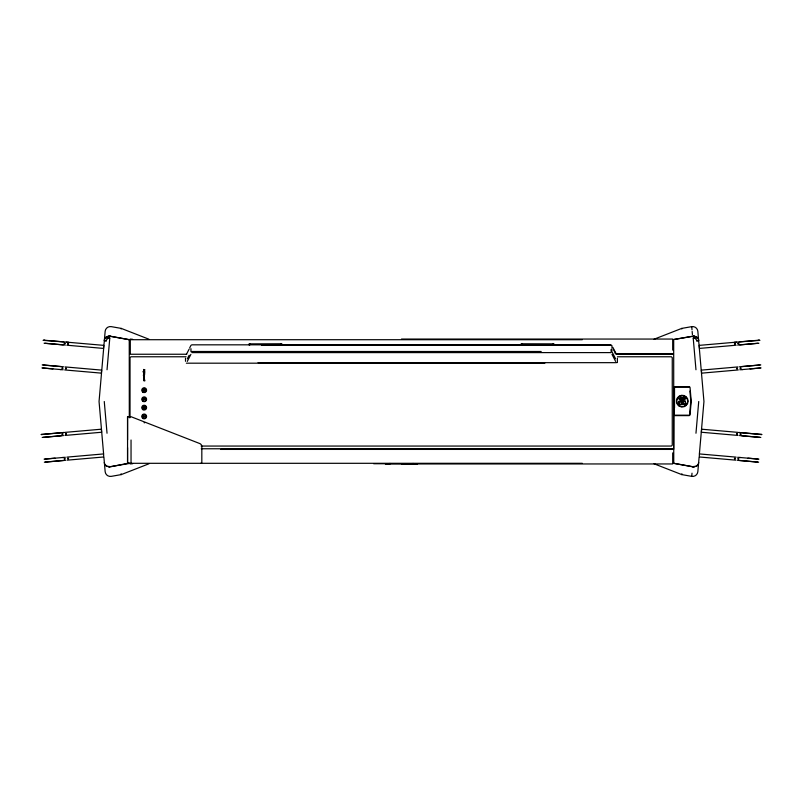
<?xml version="1.0" encoding="UTF-8"?>
<svg xmlns="http://www.w3.org/2000/svg" width="803" height="803" viewBox="0 0 803 803"><rect width="100%" height="100%" fill="white"/><g stroke="black" fill="none" stroke-linecap="round" stroke-linejoin="round"><path stroke-width="1.2" d="M127.557 463.1L127.557 416.707L131.04 416.707L199.746 443.547A3.262 3.262 0 0 1 201.824 446.588L201.824 462.217A1.084 1.084 0 0 1 200.73 463.311M673.687 449.339L673.817 404.511M673.687 401.5L673.687 396.983M143.888 371.377C142.994 369.661 145.805 372.01 143.998 370.715M144.891 390.168L144.138 390.037L144.851 390.288M104.42 340.02L104.36 340.402A5.23 5.23 0 0 1 104.741 338.966M696.623 466.141L696.582 466.152A5.23 5.23 0 0 0 698.64 462.548L698.58 462.98M107.03 369.761L109.79 338.023L104.571 338.023M673.878 403.758L673.878 399.242M689.626 414.589L690.791 401.229L689.918 391.041M654.064 463.783L681.747 474.593L691.734 476.36L692.015 473.178M695.97 433.239L698.73 401.5M699.072 457.62L697.847 471.652A5.25 5.25 0 0 1 691.734 476.36M699.373 454.117L703.95 401.5L697.847 331.348A5.25 5.25 0 0 0 691.734 326.64L681.757 328.397L654.064 339.217M249.181 343.865L281.803 343.784M106.066 340.924L106.056 341.094A5.26 0.522 5 0 1 104.37 340.602M144.53 371.086L143.837 371.227M617.377 362.575L617.397 358.218M121.143 328.969L121.243 328.397L111.266 326.64A5.25 5.25 0 0 0 105.143 331.348L99.05 401.5L103.627 454.117M681.757 474.603L681.908 473.75M673.295 353.691L673.065 354.163M144.57 398.609C145.724 400.737 144.399 398.117 143.175 399.713L143.175 398.669L143.918 399.503L144.349 398.619M186.406 354.414L189.137 349.124M189.649 347.93L191.044 345.23M187.32 358.79L189.137 355.257M187.27 361.42L190.903 354.374M144.018 377.801L144.239 377.269M144.239 376.236L144.048 376.737M106.408 466.172L106.418 466.152A5.24 5.24 0 0 1 104.36 462.548L104.42 462.98M696.582 336.848L696.623 336.858A5.23 5.23 0 0 1 698.028 338.485M144.43 378.203C144.299 379.247 143.225 378.504 144.45 378.093M105.564 337.902L106.789 336.959M697.436 465.098L696.211 466.041M521.197 343.784L553.819 343.865M143.928 376.818L143.847 376.015L143.707 376.567M106.377 336.858L106.418 336.848A5.23 5.23 0 0 0 104.972 338.485M143.707 377.601L143.888 377.049L143.928 377.852M106.618 336.778L107.461 336.437M695.88 466.423L696.171 466.312M103.928 457.62L105.153 471.652A5.25 5.25 0 0 0 111.266 476.36L121.243 474.603L148.936 463.783M144.921 369.942L143.556 369.45L144.45 369.912L143.556 370.394L144.5 370.042M143.556 370.394L144.65 370.002M107.261 336.728L110.423 336.357L129.303 339.689L109.951 336.126A3.031 1.476 4.4 0 0 109.359 336.106M695.739 466.272L692.577 466.643L673.697 463.311L693.099 466.884A3.031 1.476 4.4 0 0 693.641 466.894M144.249 376.025L144.319 376.868L144.47 376.226M144.249 377.059L144.319 377.902L144.47 377.259M43.071 340.342L63.537 341.887M760.682 434.574L761.786 434.503L741.882 432.737M249.321 344.909L249.823 344.828M693.641 336.106A3.031 1.476 -4.4 0 0 693.099 336.116L673.687 339.518L673.757 463.482M109.359 466.894A3.031 1.476 -4.4 0 0 109.901 466.884L129.303 463.05M63.919 432.506L41.214 434.503L61.118 432.737M107.261 466.272L110.423 466.643L129.243 463.482M41.284 434.493L42.318 434.574M739.463 341.887L759.929 340.342M61.379 435.728L42.188 437.434M741.621 366.62L760.802 364.913M63.537 460.46L44.356 462.167M758.765 340.191L759.357 340.151L737.375 342.038M758.905 343.202L739.724 344.878M761.073 367.935L739.794 369.792M44.095 459.135L65.364 457.278M736.652 342.118L699.222 345.37L699.483 348.412L736.15 345.21M738.067 343.242L738.65 343.192M734.454 343.554L735.227 343.483M734.474 343.814L735.257 343.744M738.108 343.493L738.69 343.443M738.118 343.764L738.7 343.714M734.494 344.075L735.277 344.005M737.636 345.069L757.982 343.293M759.879 364.994L739.533 366.77M738.047 366.911L701.38 370.113L701.651 373.154L738.308 369.942M736.612 368.286L737.395 368.216M740.236 367.965L740.818 367.915M736.642 368.547L737.425 368.477M740.276 368.226L740.858 368.175M736.662 368.808L737.445 368.738M740.286 368.497L740.858 368.436M750.062 368.908L760.14 368.015M62.353 432.626L64.069 432.476M64.692 432.405L101.349 429.203L101.62 432.245L64.953 435.437M65.555 433.61L66.338 433.54M62.142 433.901L62.714 433.851M62.142 434.172L62.724 434.122M65.575 433.871L66.358 433.801M62.182 434.433L62.764 434.373M65.605 434.132L66.378 434.062M63.467 435.577L43.121 437.354M45.018 459.055L55.096 458.172M66.85 457.138L103.517 453.936L103.778 456.977L67.121 460.169M64.3 458.633L64.882 458.583M67.723 458.332L68.496 458.272M64.31 458.894L64.892 458.844M67.743 458.593L68.526 458.533M64.35 459.155L64.923 459.105M67.763 458.864L68.546 458.794M65.625 460.31L45.279 462.086M143.988 378.203L143.988 378.795M130.156 463.923L132.595 463.732M673.757 339.518L692.577 336.357L695.739 336.728M741.882 369.611L742.564 369.561M62.594 457.519L63.276 457.469M734.343 342.299L735.157 342.249M144.53 374.83L143.285 375.202L144.65 374.8M735.879 342.178L736.502 342.148M143.596 372.803C146.578 374.439 143.707 370.685 143.667 372.783M143.556 380.572C146.527 382.148 143.727 378.424 143.667 380.542M695.97 369.761L693.21 338.023L695.428 338.585L696.813 340.392A2.63 1.987 85.1 0 1 696.914 340.914M143.727 379.428L144.66 379.588L143.657 379.397M693.21 338.023L698.429 338.023M401.5 339.057L672.693 339.057M582.295 339.709L130.307 339.709L130.307 353.591M191.807 344.828L611.083 344.828M261.688 345.35L611.083 345.35M191.807 351.493L541.202 351.493M191.807 352.607L611.083 352.607M615.098 353.591L672.693 353.591M130.307 354.243L186.677 354.243M616.323 354.243L672.693 354.243M186.085 356.773L130.909 356.773L130.036 357.636L130.036 417.67M617.467 356.773L671.398 356.773L672.262 357.636L672.262 445.183L671.398 446.056L201.131 446.056M258.054 362.665L616.533 362.665M186.356 363.187L544.846 363.187M675.172 387.096L688.974 387.096M675.172 415.191L688.974 415.191M201.222 448.767L672.693 448.767M220.705 449.419L672.693 449.419M582.295 463.301L127.557 463.311L127.557 447.632M401.5 463.953L672.693 463.953M109.77 338.033L107.572 338.585L106.187 340.392A2.63 1.987 -85.1 0 0 106.086 340.914M66.498 342.148L67.121 342.178M67.843 342.249L68.656 342.299M44.295 340.191L43.713 340.151L65.625 342.038M739.081 432.506L761.716 434.493M109.881 336.296L110.433 336.196M63.276 344.878L44.095 343.202M60.436 369.561L61.118 369.611M739.724 457.469L740.406 457.519M693.069 466.704L692.567 466.804M129.243 339.518L129.303 417.711M553.177 344.828L553.679 344.909M130.156 339.087L132.595 339.278M66.348 342.118L103.778 345.37L103.517 348.422L66.85 345.21M64.35 343.192L64.933 343.242M64.31 343.443L64.892 343.493M64.3 343.714L64.882 343.764M67.723 344.005L68.506 344.075M65.364 345.069L45.018 343.293M43.121 364.994L63.467 366.77M42.198 364.913L61.379 366.62M64.953 366.911L101.62 370.113L101.349 373.134L64.692 369.942M62.182 367.915L62.764 367.965M65.605 368.216L66.388 368.286M62.142 368.175L62.724 368.226M65.575 368.477L66.358 368.547M62.142 368.436L62.714 368.497M63.206 369.792L41.927 367.935M738.308 432.405L701.651 429.203L701.38 432.245L738.047 435.437M740.286 433.851L740.858 433.901M736.642 433.801L737.425 433.871M740.276 434.122L740.858 434.172M736.622 434.062L737.395 434.132M740.236 434.373L740.818 434.433M760.812 437.434L741.621 435.728M759.879 437.354L739.533 435.577M736.15 457.138L699.483 453.936L699.222 456.967L735.879 460.169M737.636 457.278L758.905 459.135M734.504 458.272L735.277 458.332M738.118 458.583L738.7 458.633M738.108 458.844L738.69 458.894M738.077 459.105L738.65 459.155M758.644 462.167L739.463 460.46M757.721 462.086L737.375 460.31M67.773 343.483L68.546 343.554M67.743 343.744L68.526 343.814M65.555 368.738L66.338 368.808M42.86 368.015L52.938 368.908M738.931 432.476L740.647 432.626M736.662 433.54L737.445 433.61M747.904 458.172L757.982 459.055M734.474 458.533L735.257 458.593M734.454 458.794L735.237 458.864M385.199 463.712L417.67 463.753L413.053 464.064L413.053 463.411M385.34 463.763L389.937 464.064L389.937 463.411M696.462 336.818L695.769 336.527M121.253 328.407L148.936 339.217M106.618 466.222L107.12 466.423M673.065 448.847L673.295 449.319M696.211 336.959L697.436 337.902M106.789 466.041L105.564 465.098M612.85 347.358L616.483 354.414M613.813 350.118L615.178 352.768M611.946 351.734L615.58 358.79M611.996 354.374L615.63 361.42M681.757 328.397L681.857 328.969M121.092 473.75L121.243 474.603M698.58 340.02L698.64 340.452A5.23 5.23 0 0 0 698.259 338.966M696.934 340.924L696.944 341.094A5.31 0.532 -5.1 0 0 698.63 340.602M691.734 326.64L692.015 329.822M692.146 331.418L692.427 334.6M104.27 401.5L107.03 433.239M674.52 387.749L674.52 407.834M672.693 339.709L672.693 350.118M672.693 452.892L672.693 463.301M611.946 345.601L611.946 347.649M611.946 348.663L611.946 350.71M611.083 349.446L611.083 351.493M553.819 344.075L553.819 344.889M553.177 343.804L553.177 344.628M521.84 343.804L521.84 344.628M521.197 344.196L521.197 345.019M281.803 344.196L281.803 345.019M281.16 343.804L281.16 344.628M249.823 343.804L249.823 344.628M249.181 344.075L249.181 344.889M190.953 348.663L190.953 351.734M185.503 358.218L185.503 361.29M131.04 440.004L131.04 463.311M127.557 416.707L127.557 439.903M107.903 466.593A3.624 1.194 1 0 0 108.405 466.704A3.242 1.335 -2.5 0 0 109.399 466.784A3.242 1.335 -2.5 0 1 108.425 466.673M108.395 336.296A3.624 1.194 -0.9 0 0 107.893 336.407A3.593 1.255 0 0 1 108.345 336.256A3.242 1.335 2.5 0 1 109.399 336.216A3.242 1.335 2.5 0 0 108.425 336.327M695.097 466.603A3.624 1.194 -1 0 1 694.595 466.714A3.242 1.335 2.5 0 1 693.601 466.784A3.242 1.335 2.5 0 0 694.585 466.673M694.605 336.296A3.624 1.194 0.9 0 1 695.107 336.407A3.593 1.255 0 0 0 694.655 336.256A3.242 1.335 -2.5 0 0 693.601 336.216A3.242 1.335 -2.5 0 1 694.585 336.327M144.108 422.749A2.399 2.399 0 0 1 144.63 422.79M373.636 463.722A7.408 0.572 0 0 0 374.961 463.732L413.033 463.743A7.408 0.572 0 0 0 414.348 463.722M143.677 374.158L144.53 374.218L143.687 374.138M145.172 416.476C143.968 417.721 141.78 414.679 145.172 416.476M683.564 397.154L682.64 397.886A2.409 2.409 0 0 1 681.697 397.866L680.894 397.154L681.546 397.395A1.716 1.716 0 0 0 682.901 397.375L683.564 397.154M143.536 374.128C144.891 375.854 144.701 372.281 143.536 374.128M143.857 389.997C141.679 391.031 147.18 389.997 143.867 389.937M684.708 397.726L682.731 399.031A4.768 4.768 0 0 1 681.727 399.031L679.76 397.796L681.787 398.629A4.386 4.386 0 0 0 682.67 398.629L684.708 397.726M143.687 372.492L144.53 372.562L143.687 372.451M143.687 380.251L144.53 380.331L143.687 380.251M679.398 402.805L679.96 402.885L679.408 402.745M685.431 398.288L683.162 399.723A6.444 6.444 0 0 1 681.285 399.713L678.615 398.288A1.174 1.174 0 0 0 678.826 398.95L681.486 400.155A7.127 7.127 0 0 0 682.962 400.155L685.672 398.86A1.144 1.144 0 0 0 685.842 398.288L685.431 398.288M678.625 401.6L679.157 404.682L685.792 404.21L685.29 400.988L679.318 400.938L678.625 401.6M691.232 401.249L690.058 414.629A1.084 1.084 0 0 1 688.974 415.623L675.172 415.623A1.084 1.084 0 0 1 674.088 414.529L674.088 387.749A1.084 1.084 0 0 1 675.172 386.665L688.974 386.665A1.084 1.084 0 0 1 690.058 387.658L691.232 401.249M679.027 401.61L679.318 404.31L685.421 404.06L685.21 401.39L679.027 401.61M681.225 402.122L682.43 403.889L682.43 402.755L683.504 403.257L682.018 401.771L682.028 402.915L681.225 402.122M144.721 408.436C140.796 407.422 146.136 406.599 144.721 407.593L144.721 408.436M144.66 371.648L143.105 371.819L144.66 371.648M144.45 407.593L143.647 407.593L144.45 408.105L144.45 407.593M648.493 448.777L648.904 449.309L648.603 448.807M679.288 406.218A5.882 5.882 0 0 0 688.101 401.129A5.882 5.882 0 0 0 679.288 396.04A5.882 5.882 0 0 0 679.288 406.218M679.489 405.866A5.48 5.48 0 0 0 687.699 401.129A5.48 5.48 0 0 0 679.489 396.391A5.48 5.48 0 0 0 679.489 405.866M143.195 417.841A1.716 1.716 0 0 0 145.905 416.596A1.716 1.716 0 0 0 143.476 414.87A1.716 1.716 0 0 0 143.195 417.841M142.844 418.423A2.399 2.399 0 0 0 146.578 416.616A2.399 2.399 0 0 0 143.145 414.278A2.399 2.399 0 0 0 142.844 418.423M143.325 409.139A1.747 1.747 0 0 0 145.935 407.633A1.747 1.747 0 0 0 143.325 406.127A1.747 1.747 0 0 0 143.325 409.139M142.994 409.711A2.399 2.399 0 0 0 146.588 407.633A2.399 2.399 0 0 0 142.994 405.555A2.399 2.399 0 0 0 142.994 409.711M143.325 400.797A1.747 1.747 0 0 0 145.935 399.282A1.747 1.747 0 0 0 143.325 397.776A1.747 1.747 0 0 0 143.325 400.797M142.994 401.359A2.399 2.399 0 0 0 146.588 399.282A2.399 2.399 0 0 0 142.994 397.214A2.399 2.399 0 0 0 142.994 401.359M143.335 391.663A1.716 1.716 0 0 0 145.915 390.178A1.716 1.716 0 0 0 143.335 388.682A1.716 1.716 0 0 0 143.335 391.663M142.844 392.155A2.399 2.399 0 0 0 146.578 390.348A2.399 2.399 0 0 0 143.145 388.02A2.399 2.399 0 0 0 142.844 392.155"/></g></svg>
